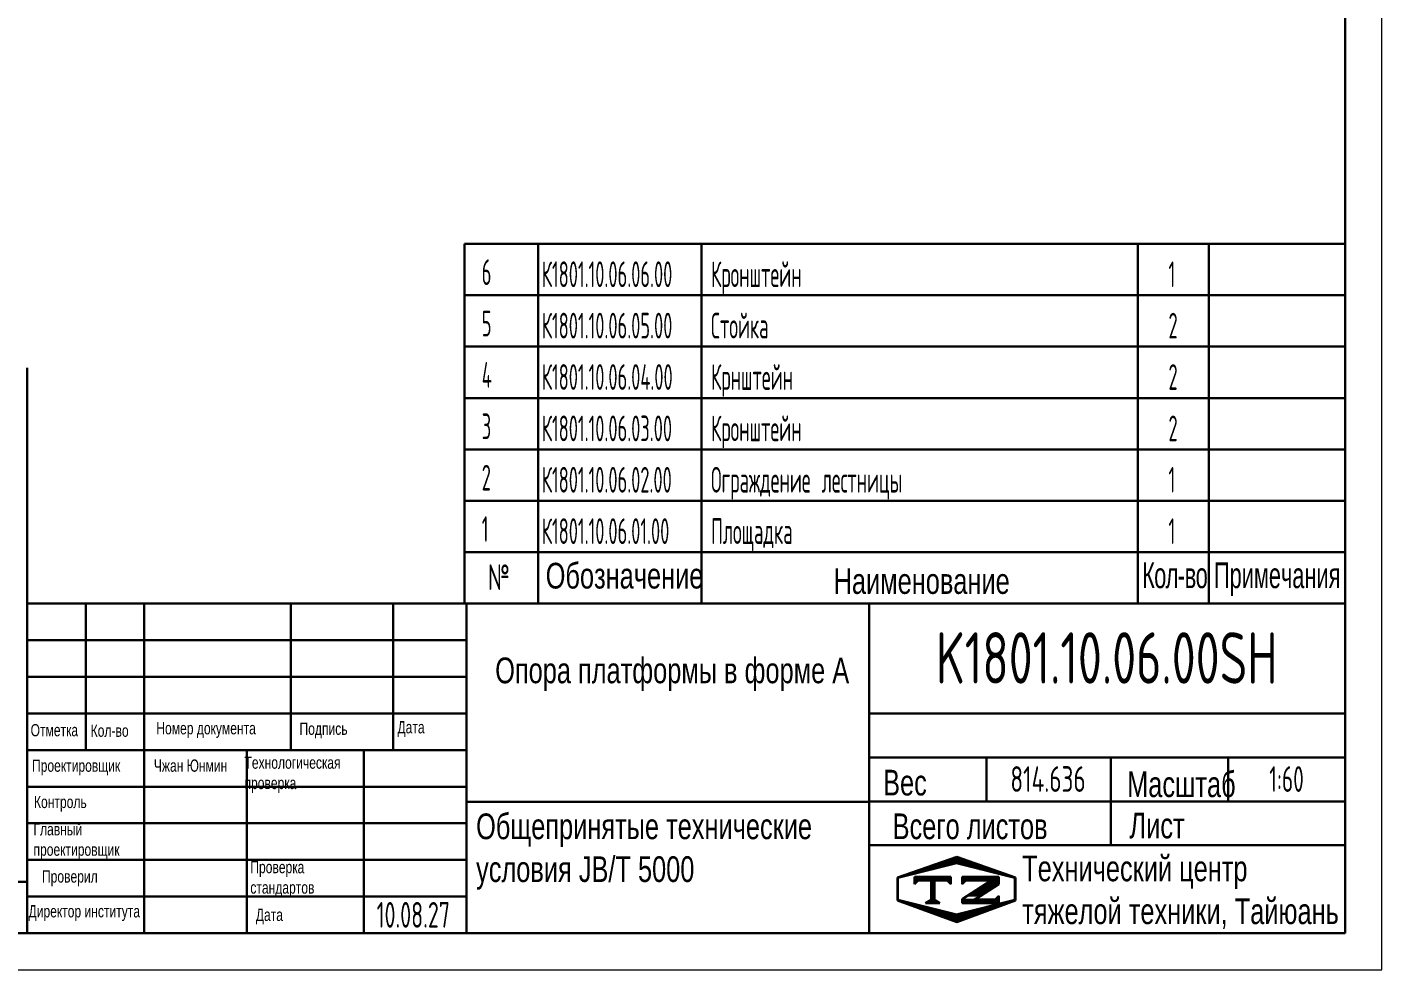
# Model space of a CAD drawing. Header units: millimetres. Extents: x 0 to 25200, y 0 to 17820.
# Drawn here: x 14122 to 25200, y 0 to 7706 of the extents above; entities that cross this region are included whole.
import ezdxf
from ezdxf.enums import TextEntityAlignment as Align

# ---------------------------------------------------------------- set-up
doc = ezdxf.new("R2010")
doc.units = ezdxf.units.MM
doc.header["$LTSCALE"] = 600
doc.layers.get('0').update_dxf_attribs({"lineweight": 30})
for name, color, linetype, lineweight in [('01', 7, 'Continuous', 30), ('02', 1, 'Continuous', 13), ('11', 3, 'Continuous', 13), ('THICK', 7, 'Continuous', 30)]:
    doc.layers.add(name, color=color, linetype=linetype, lineweight=lineweight)
doc.styles.add('HZLIB', font='TXT.shx', dxfattribs={"width": 0.5, "height": 210})
doc.styles.get("Standard").update_dxf_attribs({"font": 'isocp', "width": 0.707, "bigfont": 'intecad.shx'})

# ---------------------------------------------------------------- blocks, each defined once
blk = doc.blocks.new('*U60')
at = {"layer": '01'}
for points in [[(415, 5), (415, 292)], [(25, 5), (415, 5)]]:
    blk.add_lwpolyline(points, dxfattribs=at)
at = {"layer": '02'}
for points in [[(420, 0), (420, 297)], [(0, 0), (420, 0)]]:
    blk.add_lwpolyline(points, dxfattribs=at)
blk = doc.blocks.new('*X84')
at = {"color": 0}
for p, q in [((127.06, 7.8), (132.06, 7.8)), ((127.06, 7.5), (132.06, 7.5)), ((127.06, 7.2), (127.32, 7.2)), ((128.3, 5.7), (130.1, 5.7)), ((128.77, 6), (130.57, 6)), ((129.23, 6.3), (131.04, 6.3)), ((129.7, 6.6), (131.51, 6.6)), ((130.16, 6.9), (131.98, 6.9)), ((130.62, 7.2), (132.06, 7.2)), ((127.84, 5.4), (129.64, 5.4))]:
    blk.add_line(p, q, dxfattribs=at)
blk = doc.blocks.new('*X85')
at = {"color": 0}
for p, q in [((127.06, 4.8), (132.06, 4.8)), ((127.06, 4.5), (132.06, 4.5)), ((131.84, 5.1), (132.06, 5.1))]:
    blk.add_line(p, q, dxfattribs=at)
blk = doc.blocks.new('*X83')
at = {"color": 0}
for p, q in [((122.34, 4.5), (123.72, 4.5)), ((122.82, 4.8), (123.24, 4.8))]:
    blk.add_line(p, q, dxfattribs=at)
blk = doc.blocks.new('*X82')
at = {"color": 0}
for p, q in [((120.53, 7.8), (125.53, 7.8)), ((120.53, 7.5), (125.53, 7.5)), ((120.53, 7.2), (120.79, 7.2)), ((125.27, 7.2), (125.53, 7.2))]:
    blk.add_line(p, q, dxfattribs=at)
blk = doc.blocks.new('*X81')
at = {"color": 0}
for p, q in [((122.38, 9.3), (124.32, 9.3)), ((123.24, 9.6), (125.52, 9.6)), ((124.1, 9.9), (128.52, 9.9)), ((124.97, 10.2), (127.67, 10.2)), ((125.83, 10.5), (126.82, 10.5)), ((127.02, 9.6), (129.37, 9.6)), ((128.22, 9.3), (130.22, 9.3)), ((118.22, 7.8), (118.32, 7.8)), ((118.22, 7.5), (118.27, 7.5)), ((118.94, 8.1), (119.52, 8.1)), ((119.8, 8.4), (120.72, 8.4)), ((120.66, 8.7), (121.92, 8.7)), ((121.52, 9), (123.12, 9)), ((129.42, 9), (131.07, 9)), ((130.62, 8.7), (131.92, 8.7)), ((131.82, 8.4), (132.77, 8.4)), ((133.02, 8.1), (133.62, 8.1)), ((134.22, 7.8), (134.32, 7.8)), ((134.27, 7.5), (134.32, 7.5)), ((118.22, 7.2), (118.27, 7.2)), ((118.22, 6.9), (118.27, 6.9)), ((118.22, 6.6), (118.27, 6.6)), ((118.22, 6.3), (118.27, 6.3)), ((118.22, 6), (118.27, 6)), ((118.22, 5.7), (118.27, 5.7)), ((134.27, 7.2), (134.32, 7.2)), ((134.27, 6.9), (134.32, 6.9)), ((134.27, 6.6), (134.32, 6.6)), ((134.27, 6.3), (134.32, 6.3)), ((134.27, 6), (134.32, 6)), ((134.27, 5.7), (134.32, 5.7)), ((118.22, 5.4), (118.27, 5.4)), ((118.22, 5.1), (118.27, 5.1)), ((118.22, 4.8), (118.27, 4.8)), ((118.79, 4.5), (119.42, 4.5)), ((119.61, 4.2), (120.62, 4.2)), ((120.43, 3.9), (121.82, 3.9)), ((130.72, 3.9), (132.14, 3.9)), ((131.92, 4.2), (132.95, 4.2)), ((133.12, 4.5), (133.76, 4.5)), ((134.27, 5.4), (134.32, 5.4)), ((134.27, 5.1), (134.32, 5.1)), ((134.27, 4.8), (134.32, 4.8)), ((121.26, 3.6), (123.02, 3.6)), ((122.08, 3.3), (124.22, 3.3)), ((122.91, 3), (125.42, 3)), ((123.73, 2.7), (128.89, 2.7)), ((124.55, 2.4), (128.07, 2.4)), ((125.38, 2.1), (127.26, 2.1)), ((127.12, 3), (129.7, 3)), ((128.32, 3.3), (130.51, 3.3)), ((129.52, 3.6), (131.32, 3.6)), ((126.2, 1.8), (126.45, 1.8))]:
    blk.add_line(p, q, dxfattribs=at)

msp = doc.modelspace()

# ---------------------------------------------------------------- linework, layer by layer
for p, q in [((24900, 10134.38), (24900, 2994.38)), ((17700, 5934.38), (17700, 2994.38)), ((17700, 5934.38), (24900, 5934.38)), ((18300, 5934.38), (18300, 2994.38)), ((19636.5, 5934.38), (19636.5, 2994.38)), ((23204.92, 5934.38), (23204.92, 2994.38)), ((23785.97, 5934.38), (23785.97, 2994.38)), ((17700, 5514.38), (24900, 5514.38)), ((17700, 5094.38), (24900, 5094.38)), ((14122.46, 4920), (14122.46, 300)), ((17700, 4674.38), (24900, 4674.38)), ((17700, 4254.38), (24900, 4254.38)), ((17700, 3834.38), (24900, 3834.38)), ((17700, 3414.38), (24900, 3414.38)), ((17700, 2994.38), (24900, 2994.38)), ((6922.46, 720), (14122.46, 720)), ((6922.46, 300), (14122.46, 300))]:
    msp.add_line(p, q)
at = {"layer": 'THICK'}
for p, q in [((14122.46, 2994.38), (24900, 2994.38)), ((14601.31, 2993.08), (14601.31, 2994.38)), ((14601.47, 1796.88), (14601.47, 2994.38)), ((15080.47, 300), (15080.47, 2994.38)), ((16277.97, 1796.88), (16277.97, 2994.38)), ((17116.22, 1796.88), (17116.22, 2994.38)), ((17714.98, 300), (17714.98, 2994.38)), ((21008.11, 300), (21008.11, 2994.38)), ((24900, 300), (24900, 2994.38)), ((14122.46, 2096.26), (17714.98, 2096.26)), ((21008.11, 2096.26), (24900, 2096.26)), ((14122.46, 1796.88), (17714.98, 1796.88)), ((15918.72, 300), (15918.72, 1796.88)), ((16876.72, 300), (16876.72, 1796.88)), ((21008.11, 1737), (24900, 1737)), ((21966.12, 1377.75), (21966.12, 1737)), ((22983.99, 1018.5), (22983.99, 1737)), ((23942, 1377.75), (23942, 1737)), ((17714.98, 1372.56), (21008.11, 1372.56)), ((21008.11, 1377.75), (24900, 1377.75)), ((21008.11, 1018.5), (24900, 1018.5)), ((14122.46, 300), (24900, 300))]:
    msp.add_line(p, q, dxfattribs=at)
at = {"layer": 'THICK', "color": 3}
for p, q in [((14122.46, 2695.01), (17714.98, 2695.01)), ((14122.46, 2395.63), (17714.98, 2395.63)), ((14122.46, 1497.5), (17714.98, 1497.5)), ((14122.46, 1198.13), (17714.98, 1198.13)), ((14122.46, 898.75), (17714.98, 898.75)), ((21238.76, 755.42), (21724.05, 924.44)), ((21724.05, 924.44), (22203.04, 755.42)), ((21241.91, 751.61), (21720.91, 871.36)), ((21720.91, 871.36), (22199.91, 751.61)), ((21238.76, 567.18), (21238.76, 755.42)), ((21241.91, 571.98), (21241.91, 751.61)), ((21377.16, 701.12), (21377.16, 761)), ((21377.16, 761), (21676.54, 761)), ((21407.1, 731.06), (21377.16, 701.12)), ((21646.6, 731.06), (21407.1, 731.06)), ((21513.75, 731.35), (21513.75, 567.12)), ((21526.85, 731.35), (21526.85, 567.12)), ((21541.82, 731.35), (21541.82, 567.12)), ((21676.54, 701.12), (21646.6, 731.06)), ((21676.54, 761), (21676.54, 701.12)), ((21768.21, 761), (21768.21, 701.12)), ((21768.21, 761), (22067.59, 761)), ((21768.21, 701.12), (21798.15, 731.06)), ((22003.97, 731.06), (21768.21, 578.53)), ((21798.15, 731.06), (22003.97, 731.06)), ((22067.58, 701.69), (21914.21, 603.54)), ((22067.59, 761), (22067.59, 701.12)), ((22199.91, 751.61), (22199.91, 571.98)), ((22203.04, 755.42), (22203.04, 567.18)), ((14122.46, 599.38), (17714.98, 599.38)), ((21724.05, 390.47), (21238.76, 567.18)), ((21720.91, 452.23), (21241.91, 571.98)), ((21526.85, 580.81), (21468.85, 544.31)), ((21526.85, 580.81), (21584.85, 544.31)), ((22199.91, 571.98), (21720.91, 452.23)), ((22203.04, 567.18), (21724.05, 390.47)), ((21768.21, 578.53), (21768.21, 544.31)), ((21914.21, 603.54), (21868.45, 574.25)), ((22037.64, 574.25), (21868.45, 574.25)), ((22067.58, 604.19), (22037.64, 574.25)), ((22067.58, 544.31), (22067.58, 604.19)), ((21468.85, 544.31), (21526.85, 544.31)), ((21584.85, 544.31), (21526.85, 544.31)), ((21768.21, 544.31), (22067.58, 544.31))]:
    msp.add_line(p, q, dxfattribs=at)

# ---------------------------------------------------------------- block references
at = {"xscale": 60, "yscale": 60, "zscale": 60}
msp.add_blockref('*U60', (0, 0), dxfattribs=at)
at = {"layer": 'THICK', "color": 3, "xscale": 59.8752000000004, "yscale": 59.8751999999995, "zscale": 59.87520000000001}
for name in ['*X81', '*X82', '*X84', '*X83', '*X85']:
    msp.add_blockref(name, (14160.33, 285.37), dxfattribs=at)

# ---------------------------------------------------------------- texts
at = {"style": 'HZLIB', "width": 0.5}
for s, p in [('6', (17840, 5598.38)), ('К1801.10.06.06.00', (18330.31, 5581.27)), ('Кронштейн', (19714.64, 5581.27)), ('1', (23455.09, 5581.27)), ('5', (17840, 5178.38)), ('К1801.10.06.05.00', (18330.31, 5161.27)), ('Стойка', (19714.64, 5161.27)), ('2', (23455.09, 5161.27)), ('4', (17840, 4758.38)), ('К1801.10.06.04.00', (18330.31, 4741.27)), ('Крнштейн', (19714.64, 4741.27)), ('2', (23455.09, 4741.27)), ('3', (17840, 4338.38)), ('К1801.10.06.03.00', (18330.31, 4321.27)), ('Кронштейн', (19714.64, 4321.27)), ('2', (23455.09, 4321.27)), ('2', (17840, 3918.38)), ('К1801.10.06.02.00', (18330.31, 3901.27)), ('Ограждение лестницы', (19714.64, 3901.27)), ('1', (23455.09, 3901.27)), ('1', (17840, 3498.38)), ('К1801.10.06.01.00', (18330.31, 3481.27)), ('Площадка', (19714.64, 3481.27)), ('1', (23455.09, 3481.27))]:
    msp.add_text(s, height=210, dxfattribs=at).set_placement(p)
at = {"attachment_point": 1}
for s, insert, char_height in [('{\\fArial|b0|i0|c204|p34;Обозначение}', (18362.78, 3327.42), 210), ('{\\fArial|b0|i0|c204|p34;\\W0.607;\\T0.95;Кол-во}', (23239.66, 3330.59), 210), ('{\\fArial|b0|i0|c204|p34;\\W0.607;Примечания}', (23826.85, 3330.47), 210), ('{\\fArial|b0|i0|c204|p34;Наименование}', (20717, 3283.52), 210), ('{\\fArial|b0|i0|c204|p34;\\C3;Опора платформы в форме А}', (17949.8, 2553.24), 210), ('{\\fArial|b0|i0|c204|p34;Отметка}', (14151.29, 2009.58), 100), ('{\\fArial|b0|i0|c204|p34;Кол-во}', (14642.37, 2005.02), 100), ('{\\fArial|b0|i0|c204|p34;Номер документа}', (15179, 2025.33), 100), ('{\\fArial|b0|i0|c204|p34;Подпись}', (16349.81, 2021.27), 100), ('{\\fArial|b0|i0|c204|p34;Дата}', (17150.69, 2033.46), 100), ('{\\fArial|b0|i0|c204|p34;Проектировщик}', (14162.69, 1719.31), 100), ('{\\fArial|b0|i0|c204|p34;\\C3;Чжан Юнмин}', (15158.8, 1719.82), 100), ('{\\fArial|b0|i0|c204|p34;Масштаб}', (23116.87, 1622.79), 210), ('{\\fArial|b0|i0|c204|p34;Контроль}', (14178.95, 1422.8), 100), ('{\\fArial|b0|i0|c204|p34;Общепринятые технические\\Pусловия \\fArial|b0|i0|c0|p34;JB/T 5000}', (17793.7, 1278.61), 210), ('{\\fArial|b0|i0|c204|p34;Всего листов}', (21199.49, 1278.61), 210), ('{\\fArial|b0|i0|c204|p34;Лист}', (23136.37, 1285.1), 210), ('{\\fArial|b0|i0|c204|p34;Главный\\Pпроектировщик}', (14174.89, 1199.4), 100), ('{\\fArial|b0|i0|c204|p34;Проверка\\Pстандартов}', (15947.69, 889.98), 100), ('{\\fArial|b0|i0|c204|p34;Технический центр\\Pтяжелой техники, Тайюань}', (22258.93, 934.43), 210), ('{\\fArial|b0|i0|c204|p34;Проверил}', (14244, 813.52), 100), ('{\\fArial|b0|i0|c204|p34;Директор института}', (14134.23, 529.19), 100), ('{\\fArial|b0|i0|c204|p34;Дата}', (15992.41, 500.04), 100)]:
    msp.add_mtext(s, dxfattribs=dict(at, insert=insert, char_height=char_height))
for s, insert, char_height, width in [('{\\Fisocp,intecad|c204;№}', (17890.15, 3314.59), 210, 11.7865), ('{\\fArial|b0|i0|c204|p34;Технологическая\\Pпроверка}', (15900, 1744.19), 100, 39.3448), ('{\\fArial|b0|i0|c204|p34;Вес}', (21121.49, 1635.78), 210, 6.4996)]:
    msp.add_mtext(s, dxfattribs=dict(at, insert=insert, char_height=char_height, width=width))
at = {"layer": '11'}
for s, height, width, p, p2 in [('K1801.10.06.00SH', 420, 0.695901, (21553.64, 2340), (24346.36, 2340)), ('814.636', 210, 0.682335, (22161.95, 1455), (22778.05, 1455)), ('1:60', 210, 0.655288, (24278.9, 1455), (24561.1, 1455)), ('10.08.27', 210, 0.642055, (16980, 345), (17580, 345))]:
    msp.add_text(s, height=height, dxfattribs=dict(at, width=width)).set_placement(p, p2, align=Align.FIT)

doc.saveas('drawing.dxf')
